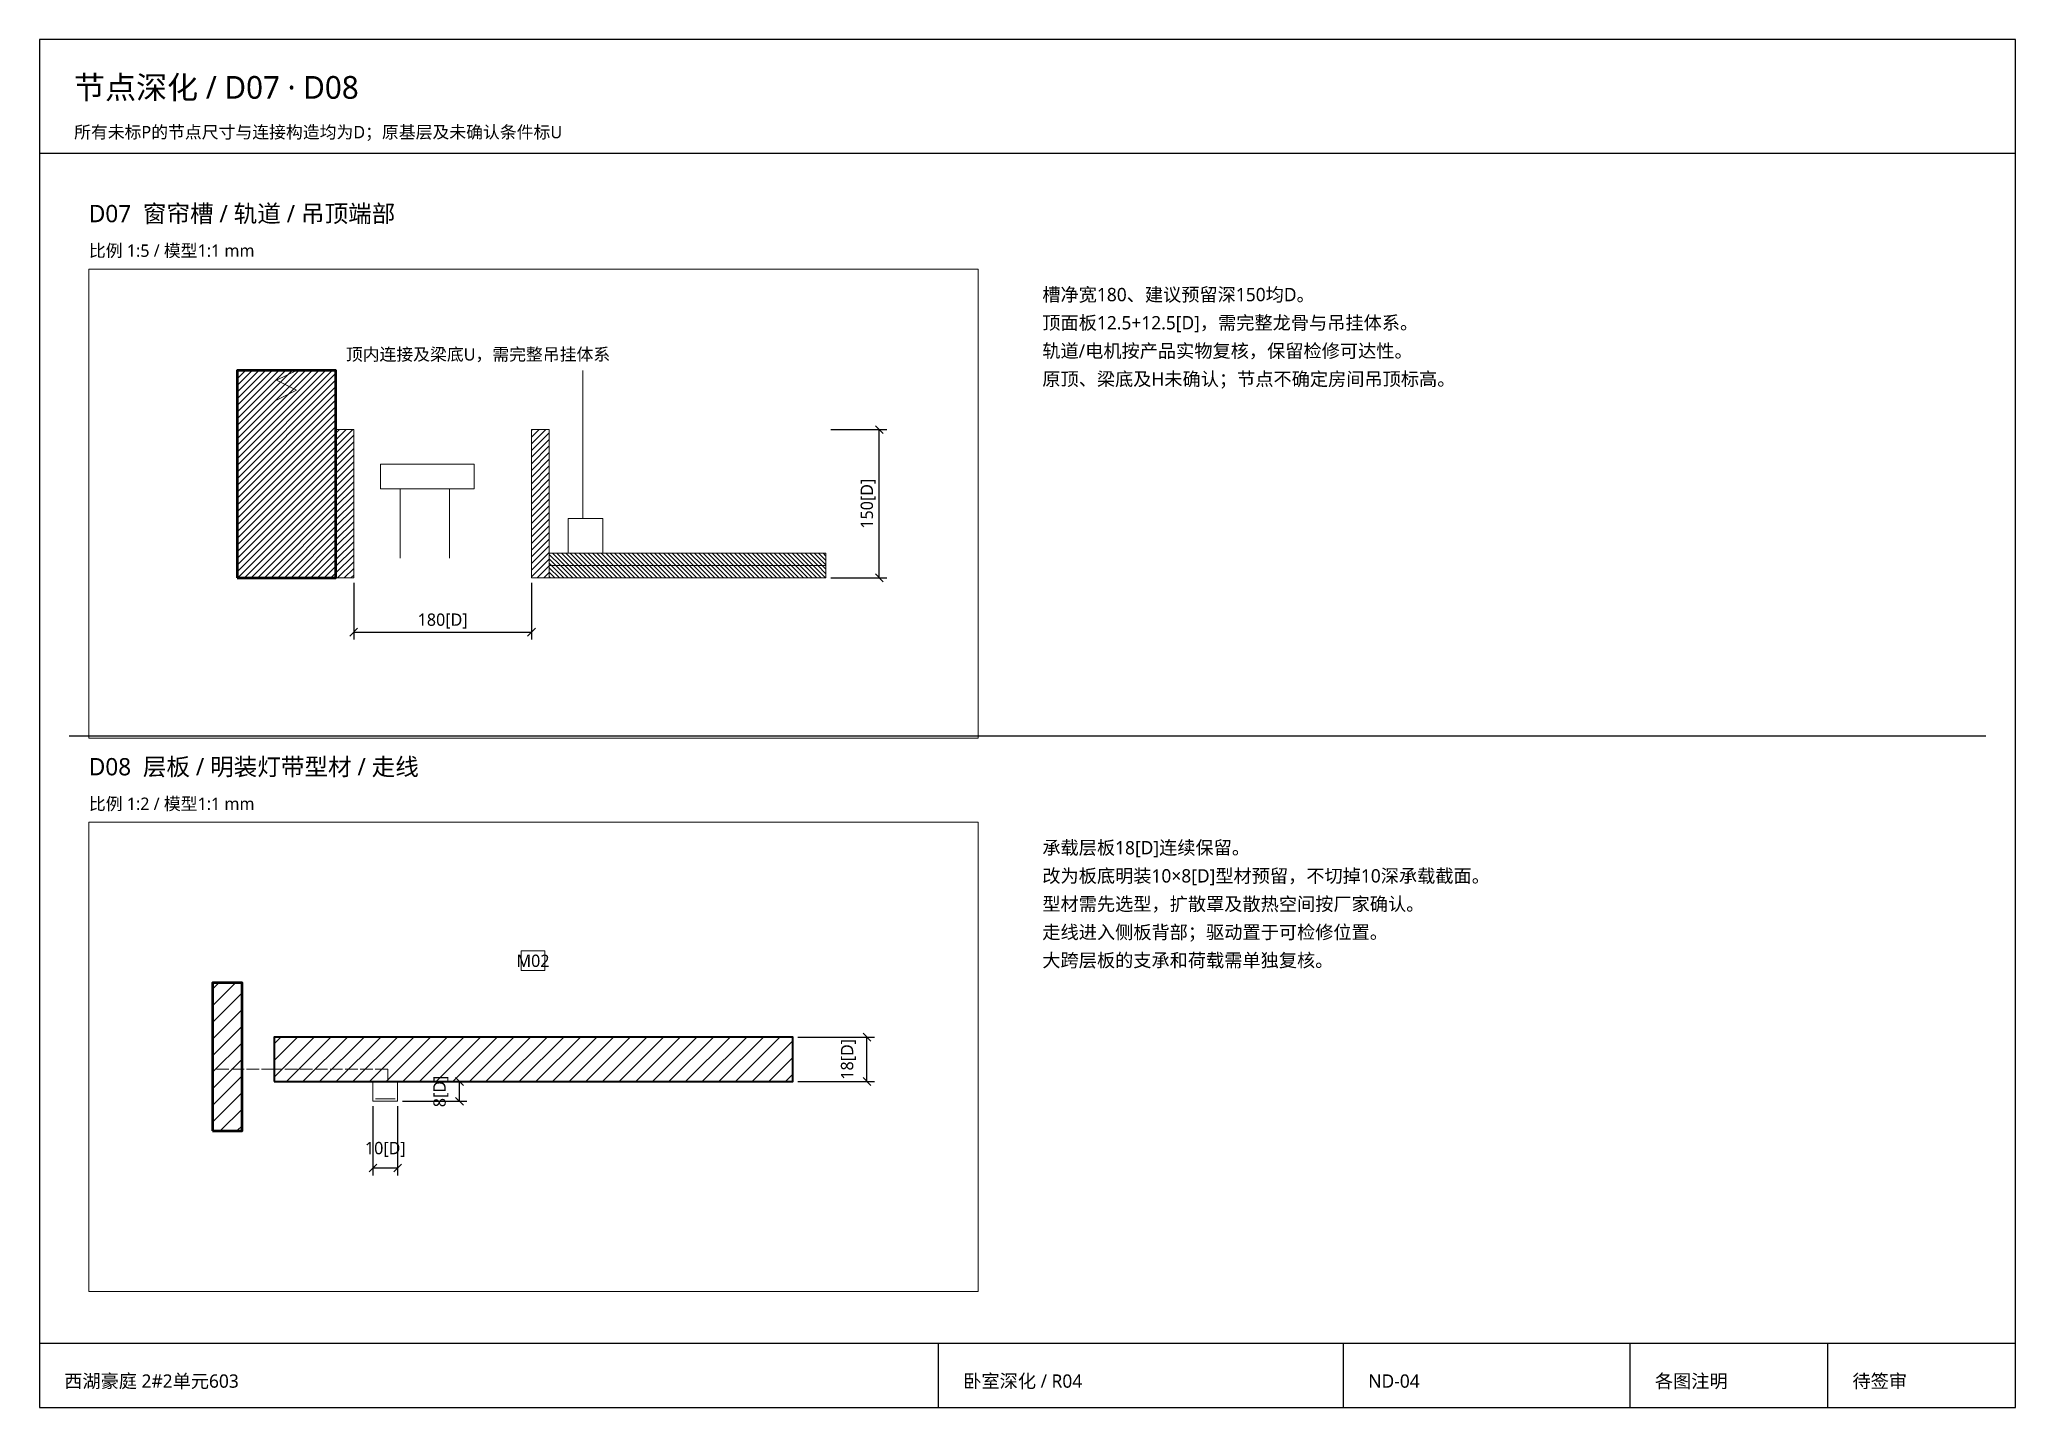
# Paper-space layout 'ND-04' of a CAD drawing. Header units: millimetres. Extents: x 10 to 410, y 10 to 287.
# The model-space entities are those that its viewports show. They can reach past a viewport. Long polylines and large blocks are cut down to what shows.
import ezdxf
from ezdxf.enums import TextEntityAlignment as Align

# ---------------------------------------------------------------- set-up
doc = ezdxf.new("R2010")
doc.units = ezdxf.units.MM
doc.linetypes.add('DASHED', pattern=[1.524, 1.27, -0.254])
for name, color, linetype, lineweight in [('A-DETAIL', 7, 'Continuous', 18), ('A-DIM', 7, 'Continuous', 13), ('A-GLASS', 7, 'Continuous', 18), ('A-HATCH', 8, 'Continuous', 9), ('A-HIDDEN', 8, 'DASHED', 9), ('A-LIGHT', 7, 'Continuous', 18), ('A-MATERIAL', 7, 'Continuous', 13), ('A-OUTLINE', 7, 'Continuous', 35), ('A-PENDING', 8, 'DASHED', 13), ('A-SYMBOL', 7, 'Continuous', 18), ('A-TEXT', 7, 'Continuous', 13), ('A-WALL', 7, 'Continuous', 50), ('S-FRAME', 7, 'Continuous', 25), ('S-TEXT', 7, 'Continuous', 13)]:
    doc.layers.add(name, color=color, linetype=linetype, lineweight=lineweight)
doc.layers.add('S-VPORT', color=7, linetype='Continuous', lineweight=0, plot=False)
doc.styles.add('CN', font='NotoSansCJK-Regular.ttc')
doc.styles.add('OpenSansCondensed-Light', font='OpenSansCondensed-Light.ttf')
doc.dimstyles.new('EZDXF', dxfattribs={"dimtxt": 0.25, "dimasz": 0.175, "dimexe": 0.375, "dimexo": 0.125, "dimgap": 0.1, "dimtad": 1, "dimlfac": 100, "dimzin": 12, "dimdsep": 46, "dimtxsty": 'OpenSansCondensed-Light', "dimblk": 'ARCHTICK', "dimcen": 2.5, "dimazin": 3, "dimtfac": 0.5, "dimtmove": 2, "dimatfit": 3, "dimarcsym": 0})

# ---------------------------------------------------------------- blocks, each defined once
blk = doc.blocks.new('_ARCHTICK')
at = {"color": 0, "linetype": 'ByBlock', "const_width": 0.15}
blk.add_lwpolyline([(-0.5, -0.5), (0.5, 0.5)], dxfattribs=at)

msp = doc.modelspace()

# ---------------------------------------------------------------- hatches: boundary and pattern name
at = {"layer": 'A-HATCH'}
h = msp.add_hatch(dxfattribs=at)
h.set_pattern_fill('ANSI31', scale=1.5)
h.paths.add_polyline_path([(310000, 0), (310100, 0), (310100, 210), (310000, 210)])
h = msp.add_hatch(dxfattribs=at)
h.set_pattern_fill('ANSI31', scale=1.5)
h.paths.add_polyline_path([(310100, 0), (310118, 0), (310118, 150), (310100, 150)])
h = msp.add_hatch(dxfattribs=at)
h.set_pattern_fill('ANSI31', scale=1.5)
h.paths.add_polyline_path([(310298, 0), (310316, 0), (310316, 150), (310298, 150)])
h = msp.add_hatch(dxfattribs=at)
h.set_pattern_fill('ANSI31', scale=1.5)
h.paths.add_polyline_path([(314975, -20), (314987, -20), (314987, 40), (314975, 40)])
h = msp.add_hatch(dxfattribs=at)
h.set_pattern_fill('ANSI31', angle=90)
h.paths.add_polyline_path([(310316, 12.5), (310596, 12.5), (310596, 25), (310316, 25)])
h = msp.add_hatch(dxfattribs=at)
h.set_pattern_fill('ANSI31', scale=1.5)
h.paths.add_polyline_path([(315000, 0), (315210, 0), (315210, 18), (315000, 18)])
h = msp.add_hatch(dxfattribs=at)
h.set_pattern_fill('ANSI31', angle=90)
h.paths.add_polyline_path([(310316, 0), (310596, 0), (310596, 12.5), (310316, 12.5)])

# ---------------------------------------------------------------- linework, layer by layer
at = {"layer": 'A-DETAIL'}
for p, q in [((310165, 90), (310165, 20)), ((310215, 90), (310215, 20))]:
    msp.add_line(p, q, dxfattribs=at)
for points in [[(310100, 0), (310118, 0), (310118, 150), (310100, 150)], [(310298, 0), (310316, 0), (310316, 150), (310298, 150)], [(310145, 90), (310240, 90), (310240, 115), (310145, 115)], [(310316, 12.5), (310596, 12.5), (310596, 25), (310316, 25)], [(310316, 0), (310596, 0), (310596, 12.5), (310316, 12.5)]]:
    msp.add_lwpolyline(points, close=True, dxfattribs=at)
at = {"layer": 'A-GLASS'}
msp.add_line((315041, -7), (315049, -7), dxfattribs=at)
at = {"layer": 'A-HIDDEN'}
for p, q in [((315000, 5), (314975, 5)), ((315046, 5), (315000, 5)), ((315046, 0), (315046, 5))]:
    msp.add_line(p, q, dxfattribs=at)
at = {"layer": 'A-LIGHT'}
msp.add_lwpolyline([(315040, 0), (315040, -8), (315050, -8), (315050, 0)], dxfattribs=at)
at = {"layer": 'A-MATERIAL'}
msp.add_lwpolyline([(315100, 45), (315109.6, 45), (315109.6, 53), (315100, 53)], close=True, dxfattribs=at)
at = {"layer": 'A-OUTLINE'}
msp.add_lwpolyline([(315000, 0), (315210, 0), (315210, 18), (315000, 18)], close=True, dxfattribs=at)
at = {"layer": 'A-PENDING'}
msp.add_lwpolyline([(310040, 180), (310060, 190), (310040, 200), (310060, 210)], dxfattribs=at)
at = {"layer": 'A-SYMBOL'}
msp.add_line((310350, 60), (310350, 210), dxfattribs=at)
msp.add_lwpolyline([(310335, 25), (310370, 25), (310370, 60), (310335, 60)], close=True, dxfattribs=at)
at = {"layer": 'A-WALL'}
for points in [[(310000, 0), (310100, 0), (310100, 210), (310000, 210)], [(314975, -20), (314987, -20), (314987, 40), (314975, 40)]]:
    msp.add_lwpolyline(points, close=True, dxfattribs=at)

# ---------------------------------------------------------------- texts
at = {"layer": 'A-MATERIAL', "style": 'CN'}
msp.add_text('M02', height=5, dxfattribs=at).set_placement((315104.8, 46.4), align=Align.CENTER)
at = {"layer": 'A-TEXT', "style": 'CN'}
msp.add_text('顶内连接及梁底U，需完整吊挂体系', height=12.5, dxfattribs=at).set_placement((310110, 220))

# ---------------------------------------------------------------- dimensions: what is measured, and where the dimension line sits
at = {"layer": 'A-DIM'}
for base, p1, p2, override in [((310650, 0), (310596, 0), (310596, 150), {"dimscale": 5, "dimtxt": 2.5, "dimasz": 2, "dimexe": 1.5, "dimexo": 1, "dimgap": 1, "dimtad": 1, "dimdec": 0, "dimlfac": 1, "dimzin": 8, "dimpost": '<>[D]', "dimtxsty": 'CN', "dimtsz": 0.8, "dimclrd": 0, "dimclre": 0, "dimclrt": 0}), ((315240, 0), (315210, 0), (315210, 18), {"dimscale": 2, "dimtxt": 2.5, "dimasz": 2, "dimexe": 1.5, "dimexo": 1, "dimgap": 1, "dimtad": 1, "dimdec": 0, "dimlfac": 1, "dimzin": 8, "dimpost": '<>[D]', "dimtxsty": 'CN', "dimtsz": 0.8, "dimclrd": 0, "dimclre": 0, "dimclrt": 0}), ((315075, -8), (315050, -8), (315050, 0), {"dimscale": 2, "dimtxt": 2.5, "dimasz": 2, "dimexe": 1.5, "dimexo": 1, "dimgap": 1, "dimtad": 1, "dimdec": 0, "dimlfac": 1, "dimzin": 8, "dimpost": '<>[D]', "dimtxsty": 'CN', "dimtsz": 0.8, "dimclrd": 0, "dimclre": 0, "dimclrt": 0})]:
    msp.add_linear_dim(base=base, p1=p1, p2=p2, angle=90, dimstyle='EZDXF', override=override, dxfattribs=at).render()
for base, p1, p2, override in [((310118, -55), (310118, 0), (310298, 0), {"dimscale": 5, "dimtxt": 2.5, "dimasz": 2, "dimexe": 1.5, "dimexo": 1, "dimgap": 1, "dimtad": 1, "dimdec": 0, "dimlfac": 1, "dimzin": 8, "dimpost": '<>[D]', "dimtxsty": 'CN', "dimtsz": 0.8, "dimclrd": 0, "dimclre": 0, "dimclrt": 0}), ((315040, -35), (315040, -8), (315050, -8), {"dimscale": 2, "dimtxt": 2.5, "dimasz": 2, "dimexe": 1.5, "dimexo": 1, "dimgap": 1, "dimtad": 1, "dimdec": 0, "dimlfac": 1, "dimzin": 8, "dimpost": '<>[D]', "dimtxsty": 'CN', "dimtsz": 0.8, "dimclrd": 0, "dimclre": 0, "dimclrt": 0})]:
    msp.add_linear_dim(base=base, p1=p1, p2=p2, dimstyle='EZDXF', override=override, dxfattribs=at).render()

psp = doc.layouts.new('ND-04')

# ---------------------------------------------------------------- linework, layer by layer
at = {"layer": 'S-FRAME'}
for p, q in [((10, 264), (410, 264)), ((16, 146), (404, 146)), ((10, 23), (410, 23)), ((192, 10), (192, 23)), ((274, 10), (274, 23)), ((332, 10), (332, 23)), ((372, 10), (372, 23))]:
    psp.add_line(p, q, dxfattribs=at)
psp.add_lwpolyline([(10, 10), (410, 10), (410, 287), (10, 287)], close=True, dxfattribs=at)

# ---------------------------------------------------------------- texts
at = {"layer": 'S-TEXT', "style": 'CN'}
for s, height, p in [('节点深化 / D07 · D08', 4.6, (17, 275)), ('所有未标P的节点尺寸与连接构造均为D；原基层及未确认条件标U', 2.5, (17, 267)), ('D07  窗帘槽 / 轨道 / 吊顶端部', 3.5, (20, 250)), ('比例 1:5 / 模型1:1 mm', 2.5, (20, 243)), ('槽净宽180、建议预留深150均D。', 2.7, (213, 234)), ('顶面板12.5+12.5[D]，需完整龙骨与吊挂体系。', 2.7, (213, 228.3)), ('轨道/电机按产品实物复核，保留检修可达性。', 2.7, (213, 222.6)), ('原顶、梁底及H未确认；节点不确定房间吊顶标高。', 2.7, (213, 216.9)), ('D08  层板 / 明装灯带型材 / 走线', 3.5, (20, 138)), ('比例 1:2 / 模型1:1 mm', 2.5, (20, 131)), ('承载层板18[D]连续保留。', 2.7, (213, 122)), ('改为板底明装10×8[D]型材预留，不切掉10深承载截面。', 2.7, (213, 116.3)), ('型材需先选型，扩散罩及散热空间按厂家确认。', 2.7, (213, 110.6)), ('走线进入侧板背部；驱动置于可检修位置。', 2.7, (213, 104.9)), ('大跨层板的支承和荷载需单独复核。', 2.7, (213, 99.2)), ('西湖豪庭 2#2单元603', 2.7, (15, 14)), ('卧室深化 / R04', 2.7, (197, 14)), ('ND-04', 2.7, (279, 14)), ('各图注明', 2.7, (337, 14)), ('待签审', 2.7, (377, 14))]:
    psp.add_text(s, height=height, dxfattribs=at).set_placement(p)

# ---------------------------------------------------------------- viewports
at = {"layer": 'S-VPORT'}
psp.add_viewport(center=(110, 193), size=(180, 95), view_center_point=(310300, 75), view_height=475, dxfattribs=at)
psp.add_viewport(center=(110, 81), size=(180, 95), view_center_point=(315105, 10), view_height=190, status=3, dxfattribs=at)

doc.saveas('drawing.dxf')
